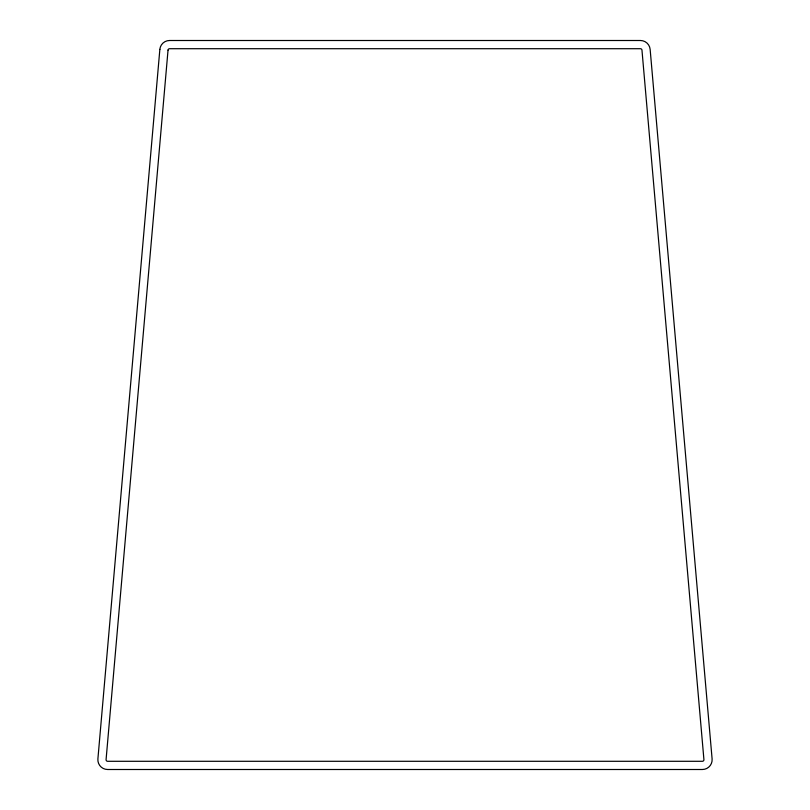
<?xml version="1.0" encoding="UTF-8"?>
<svg xmlns="http://www.w3.org/2000/svg" width="810" height="810" viewBox="0 0 810 810"><rect width="100%" height="100%" fill="white"/><g stroke="black" fill="none" stroke-linecap="round" stroke-linejoin="round"><path stroke-width="1.21" d="M159.853 49.41L97.899 758.899A9.75 9.75 0 0 0 107.619 769.5L702.381 769.5A9.75 9.75 0 0 0 712.101 758.899L650.146 49.41A9.75 9.75 0 0 0 640.426 40.5L169.573 40.5A9.75 9.75 0 0 0 159.853 49.41M168.035 50.119L106.08 759.608A1.539 1.539 0 0 0 107.619 761.289L702.381 761.289A1.539 1.539 0 0 0 703.92 759.608L641.965 50.119A1.539 1.539 0 0 0 640.426 48.711L169.573 48.711A1.539 1.539 0 0 0 168.035 50.119"/></g></svg>
